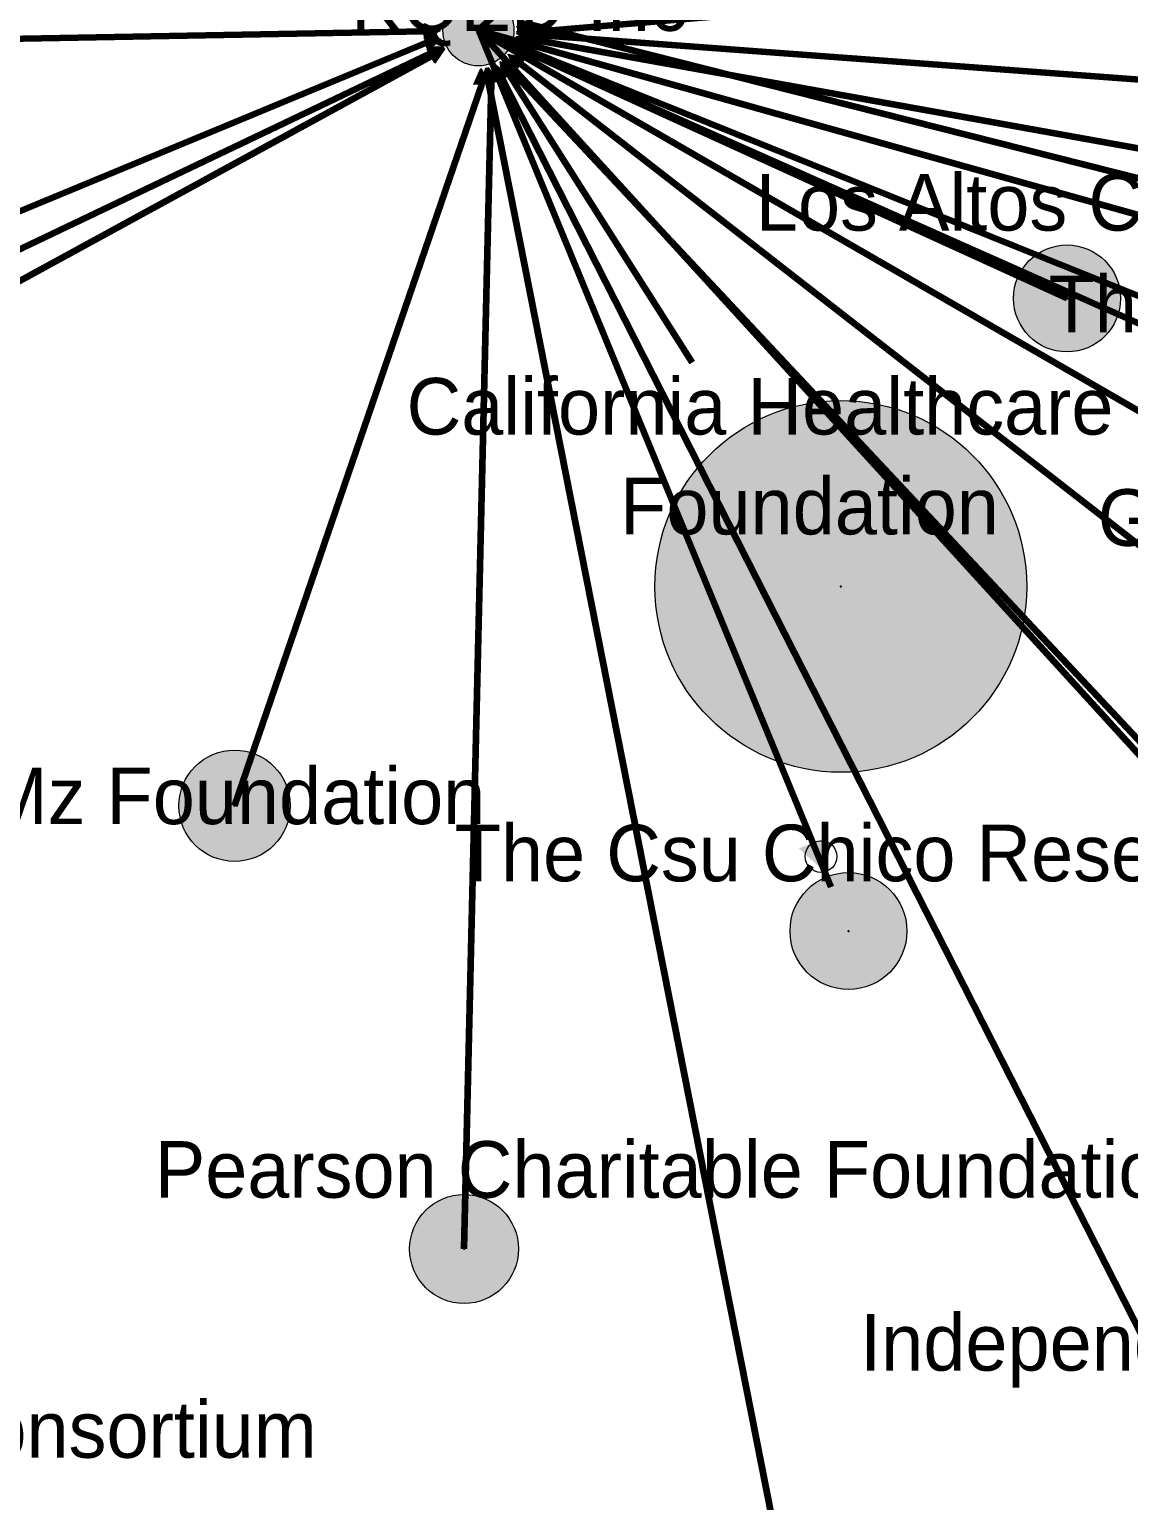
# Model space of a CAD drawing. Header units: millimetres. Extents: x -17.3 to 32.9, y -10.4 to 22.9.
# Drawn here: x 17.71 to 22.11, y -3.06 to 2.83 of the extents above; entities that cross this region are included whole.
import ezdxf

# ---------------------------------------------------------------- set-up
doc = ezdxf.new("R2010")
doc.units = ezdxf.units.MM
doc.header["$MEASUREMENT"] = 0
for name, color, linetype, true_color in [('links', 7, 'Continuous', 0x000000), ('node border', 7, 'Continuous', 0x000000), ('node centers', 7, 'Continuous', 0x000000), ('other_nodefills', 7, 'Continuous', 0x000000), ('SF_nodefills', 7, 'Continuous', 0x000000), ('text', 7, 'Continuous', 0x000000)]:
    doc.layers.add(name, color=color, linetype=linetype, true_color=true_color)

msp = doc.modelspace()

# ---------------------------------------------------------------- hatches: boundary and pattern name
at = {"layer": 'other_nodefills', "true_color": 0xb2b2b2, "extrusion": (0, 0, -1)}
for points in [[(-19.3519, 2.8225), (-19.2896, 2.7899), (-19.2884, 2.8528)], [(-19.6571, 2.8393), (-19.7169, 2.8766), (-19.7227, 2.8138)], [(-19.6573, 2.8124), (-19.7226, 2.8385), (-19.7174, 2.7757)], [(-19.6577, 2.8197), (-19.7217, 2.8488), (-19.7195, 2.7859)], [(-19.3561, 2.7896), (-19.3022, 2.7444), (-19.2876, 2.8056)], [(-19.6555, 2.799), (-19.7229, 2.8192), (-19.7121, 2.7572)], [(-19.3668, 2.7594), (-19.3235, 2.7039), (-19.2964, 2.7607)], [(-19.3706, 2.7518), (-19.3305, 2.6941), (-19.3003, 2.7494)], [(-19.6244, 2.7298), (-19.6932, 2.7151), (-19.654, 2.6659)], [(-19.644, 2.7619), (-19.7143, 2.7644), (-19.6883, 2.7071)], [(-19.6446, 2.7631), (-19.715, 2.7662), (-19.6893, 2.7087)], [(-19.5143, 2.6727), (-19.5496, 2.6117), (-19.4868, 2.6078)], [(-19.5345, 2.6751), (-19.5776, 2.6195), (-19.5157, 2.6073)], [(-19.542, 2.6769), (-19.5878, 2.6234), (-19.5268, 2.6082)], [(-19.5725, 2.6881), (-19.6286, 2.6456), (-19.5721, 2.6176)], [(-19.5921, 2.6996), (-19.6538, 2.6658), (-19.6021, 2.6299)], [(-19.6017, 2.7069), (-19.666, 2.6781), (-19.6173, 2.6382)], [(-20.8926, -0.5454), (-20.7875, -0.4518), (-20.9047, -0.4053)]]:
    msp.add_hatch(color=253, dxfattribs=at).paths.add_polyline_path(points, flags=0)
at = {"layer": 'other_nodefills', "true_color": 0xb2b2b2}
for points in [[(22.0759, 1.751), (22.0758, 1.7565), (22.0756, 1.762), (22.0752, 1.7675), (22.0747, 1.7729), (22.0741, 1.7783), (22.0734, 1.7837), (22.0725, 1.789), (22.0715, 1.7942), (22.0704, 1.7994), (22.0691, 1.8046), (22.0677, 1.8097), (22.0662, 1.8148), (22.0646, 1.8198), (22.0628, 1.8247), (22.061, 1.8296), (22.059, 1.8345), (22.0569, 1.8392), (22.0547, 1.844), (22.0524, 1.8486), (22.05, 1.8532), (22.0474, 1.8577), (22.0448, 1.8622), (22.0421, 1.8666), (22.0392, 1.8709), (22.0363, 1.8751), (22.0333, 1.8793), (22.0301, 1.8834), (22.0269, 1.8874), (22.0236, 1.8913), (22.0202, 1.8952), (22.0167, 1.8989), (22.0131, 1.9026), (22.0094, 1.9062), (22.0056, 1.9097), (22.0018, 1.9131), (21.9978, 1.9164), (21.9938, 1.9197), (21.9898, 1.9228), (21.9856, 1.9258), (21.9814, 1.9288), (21.977, 1.9316), (21.9727, 1.9343), (21.9682, 1.937), (21.9637, 1.9395), (21.9591, 1.9419), (21.9545, 1.9442), (21.9497, 1.9464), (21.945, 1.9485), (21.9401, 1.9505), (21.9353, 1.9524), (21.9303, 1.9541), (21.9253, 1.9557), (21.9202, 1.9572), (21.9151, 1.9586), (21.91, 1.9599), (21.9048, 1.961), (21.8995, 1.962), (21.8942, 1.9629), (21.8889, 1.9636), (21.8835, 1.9643), (21.8781, 1.9647), (21.8727, 1.9651), (21.8672, 1.9653), (21.8617, 1.9654), (21.8561, 1.9653), (21.8506, 1.9651), (21.8452, 1.9647), (21.8398, 1.9643), (21.8344, 1.9636), (21.829, 1.9629), (21.8237, 1.962), (21.8185, 1.961), (21.8133, 1.9599), (21.8081, 1.9586), (21.803, 1.9572), (21.798, 1.9557), (21.793, 1.9541), (21.788, 1.9524), (21.7831, 1.9505), (21.7783, 1.9485), (21.7735, 1.9464), (21.7688, 1.9442), (21.7642, 1.9419), (21.7596, 1.9395), (21.7551, 1.937), (21.7506, 1.9343), (21.7462, 1.9316), (21.7419, 1.9288), (21.7377, 1.9258), (21.7335, 1.9228), (21.7295, 1.9197), (21.7255, 1.9164), (21.7215, 1.9131), (21.7177, 1.9097), (21.7139, 1.9062), (21.7103, 1.9026), (21.7067, 1.8989), (21.7032, 1.8952), (21.6998, 1.8913), (21.6965, 1.8874), (21.6932, 1.8834), (21.6901, 1.8793), (21.6871, 1.8751), (21.6841, 1.8709), (21.6813, 1.8666), (21.6786, 1.8622), (21.676, 1.8577), (21.6734, 1.8532), (21.671, 1.8486), (21.6687, 1.844), (21.6665, 1.8392), (21.6644, 1.8345), (21.6625, 1.8296), (21.6606, 1.8247), (21.6589, 1.8198), (21.6572, 1.8148), (21.6557, 1.8097), (21.6544, 1.8046), (21.6531, 1.7994), (21.652, 1.7942), (21.651, 1.789), (21.6501, 1.7837), (21.6493, 1.7783), (21.6487, 1.7729), (21.6483, 1.7675), (21.6479, 1.762), (21.6477, 1.7565), (21.6476, 1.751), (21.6477, 1.7455), (21.6479, 1.74), (21.6483, 1.7346), (21.6487, 1.7291), (21.6493, 1.7238), (21.6501, 1.7184), (21.651, 1.7131), (21.652, 1.7079), (21.6531, 1.7027), (21.6544, 1.6975), (21.6557, 1.6924), (21.6572, 1.6874), (21.6589, 1.6824), (21.6606, 1.6774), (21.6625, 1.6725), (21.6644, 1.6677), (21.6665, 1.6629), (21.6687, 1.6582), (21.671, 1.6536), (21.6734, 1.649), (21.676, 1.6445), (21.6786, 1.64), (21.6813, 1.6356), (21.6841, 1.6313), (21.6871, 1.6271), (21.6901, 1.6229), (21.6932, 1.6189), (21.6965, 1.6149), (21.6998, 1.6109), (21.7032, 1.6071), (21.7067, 1.6033), (21.7103, 1.5996), (21.7139, 1.5961), (21.7177, 1.5926), (21.7215, 1.5891), (21.7255, 1.5858), (21.7295, 1.5826), (21.7335, 1.5795), (21.7377, 1.5764), (21.7419, 1.5735), (21.7462, 1.5707), (21.7506, 1.5679), (21.7551, 1.5653), (21.7596, 1.5628), (21.7642, 1.5603), (21.7688, 1.558), (21.7735, 1.5558), (21.7783, 1.5537), (21.7831, 1.5518), (21.788, 1.5499), (21.793, 1.5482), (21.798, 1.5465), (21.803, 1.545), (21.8081, 1.5436), (21.8133, 1.5424), (21.8185, 1.5413), (21.8237, 1.5403), (21.829, 1.5394), (21.8344, 1.5386), (21.8398, 1.538), (21.8452, 1.5375), (21.8506, 1.5372), (21.8561, 1.537), (21.8617, 1.5369), (21.8672, 1.537), (21.8727, 1.5372), (21.8781, 1.5375), (21.8835, 1.538), (21.8889, 1.5386), (21.8942, 1.5394), (21.8995, 1.5403), (21.9048, 1.5413), (21.91, 1.5424), (21.9151, 1.5436), (21.9202, 1.545), (21.9253, 1.5465), (21.9303, 1.5482), (21.9353, 1.5499), (21.9401, 1.5518), (21.945, 1.5537), (21.9497, 1.5558), (21.9545, 1.558), (21.9591, 1.5603), (21.9637, 1.5628), (21.9682, 1.5653), (21.9727, 1.5679), (21.977, 1.5707), (21.9814, 1.5735), (21.9856, 1.5764), (21.9898, 1.5795), (21.9938, 1.5826), (21.9978, 1.5858), (22.0018, 1.5891), (22.0056, 1.5926), (22.0094, 1.5961), (22.0131, 1.5996), (22.0167, 1.6033), (22.0202, 1.6071), (22.0236, 1.6109), (22.0269, 1.6149), (22.0301, 1.6189), (22.0333, 1.6229), (22.0363, 1.6271), (22.0392, 1.6313), (22.0421, 1.6356), (22.0448, 1.64), (22.0474, 1.6445), (22.05, 1.649), (22.0524, 1.6536), (22.0547, 1.6582), (22.0569, 1.6629), (22.059, 1.6677), (22.061, 1.6725), (22.0628, 1.6774), (22.0646, 1.6824), (22.0662, 1.6874), (22.0677, 1.6924), (22.0691, 1.6975), (22.0704, 1.7027), (22.0715, 1.7079), (22.0725, 1.7131), (22.0734, 1.7184), (22.0741, 1.7238), (22.0747, 1.7291), (22.0752, 1.7346), (22.0756, 1.74), (22.0758, 1.7455)], [(21.7003, 0.5976), (21.7001, 0.6168), (21.6994, 0.6358), (21.6981, 0.6548), (21.6965, 0.6736), (21.6943, 0.6923), (21.6917, 0.7109), (21.6887, 0.7293), (21.6852, 0.7475), (21.6813, 0.7656), (21.6769, 0.7835), (21.6721, 0.8013), (21.6669, 0.8188), (21.6612, 0.8362), (21.6551, 0.8534), (21.6487, 0.8704), (21.6418, 0.8872), (21.6346, 0.9038), (21.6269, 0.9202), (21.6189, 0.9363), (21.6105, 0.9523), (21.6017, 0.968), (21.5925, 0.9834), (21.583, 0.9987), (21.5732, 1.0136), (21.563, 1.0283), (21.5524, 1.0428), (21.5415, 1.057), (21.5303, 1.0709), (21.5188, 1.0846), (21.5069, 1.0979), (21.4948, 1.111), (21.4823, 1.1238), (21.4695, 1.1363), (21.4564, 1.1484), (21.4431, 1.1603), (21.4294, 1.1718), (21.4155, 1.1831), (21.4013, 1.1939), (21.3869, 1.2045), (21.3721, 1.2147), (21.3572, 1.2246), (21.3419, 1.2341), (21.3265, 1.2432), (21.3108, 1.252), (21.2948, 1.2604), (21.2787, 1.2684), (21.2623, 1.2761), (21.2457, 1.2833), (21.2289, 1.2902), (21.2119, 1.2967), (21.1947, 1.3027), (21.1774, 1.3084), (21.1598, 1.3136), (21.142, 1.3184), (21.1241, 1.3228), (21.106, 1.3267), (21.0878, 1.3302), (21.0694, 1.3333), (21.0509, 1.3359), (21.0322, 1.338), (21.0133, 1.3397), (20.9944, 1.3409), (20.9753, 1.3416), (20.9561, 1.3419), (20.9369, 1.3416), (20.9178, 1.3409), (20.8988, 1.3397), (20.88, 1.338), (20.8613, 1.3359), (20.8427, 1.3333), (20.8243, 1.3302), (20.806, 1.3267), (20.7879, 1.3228), (20.77, 1.3184), (20.7523, 1.3136), (20.7347, 1.3084), (20.7173, 1.3027), (20.7001, 1.2967), (20.6831, 1.2902), (20.6663, 1.2833), (20.6497, 1.2761), (20.6333, 1.2684), (20.6171, 1.2604), (20.6012, 1.252), (20.5855, 1.2432), (20.57, 1.2341), (20.5548, 1.2246), (20.5398, 1.2147), (20.5251, 1.2045), (20.5106, 1.1939), (20.4964, 1.1831), (20.4825, 1.1718), (20.4688, 1.1603), (20.4555, 1.1484), (20.4424, 1.1363), (20.4296, 1.1238), (20.4171, 1.111), (20.405, 1.0979), (20.3931, 1.0846), (20.3816, 1.0709), (20.3703, 1.057), (20.3595, 1.0428), (20.3489, 1.0283), (20.3387, 1.0136), (20.3288, 0.9987), (20.3193, 0.9834), (20.3102, 0.968), (20.3014, 0.9523), (20.293, 0.9363), (20.285, 0.9202), (20.2773, 0.9038), (20.2701, 0.8872), (20.2632, 0.8704), (20.2567, 0.8534), (20.2507, 0.8362), (20.245, 0.8188), (20.2398, 0.8013), (20.235, 0.7835), (20.2306, 0.7656), (20.2267, 0.7475), (20.2232, 0.7293), (20.2201, 0.7109), (20.2175, 0.6923), (20.2154, 0.6736), (20.2137, 0.6548), (20.2125, 0.6358), (20.2118, 0.6168), (20.2116, 0.5976), (20.2118, 0.5783), (20.2125, 0.5592), (20.2137, 0.5403), (20.2154, 0.5214), (20.2175, 0.5027), (20.2201, 0.4842), (20.2232, 0.4657), (20.2267, 0.4475), (20.2306, 0.4294), (20.235, 0.4115), (20.2398, 0.3937), (20.245, 0.3761), (20.2507, 0.3587), (20.2567, 0.3415), (20.2632, 0.3245), (20.2701, 0.3077), (20.2773, 0.2911), (20.285, 0.2748), (20.293, 0.2586), (20.3014, 0.2427), (20.3102, 0.227), (20.3193, 0.2115), (20.3288, 0.1963), (20.3387, 0.1813), (20.3489, 0.1666), (20.3595, 0.1521), (20.3703, 0.1379), (20.3816, 0.124), (20.3931, 0.1103), (20.405, 0.097), (20.4171, 0.0839), (20.4296, 0.0711), (20.4424, 0.0587), (20.4555, 0.0465), (20.4688, 0.0346), (20.4825, 0.0231), (20.4964, 0.0119), (20.5106, 0.001), (20.5251, -0.0095), (20.5398, -0.0197), (20.5548, -0.0296), (20.57, -0.0391), (20.5855, -0.0482), (20.6012, -0.057), (20.6171, -0.0654), (20.6333, -0.0735), (20.6497, -0.0811), (20.6663, -0.0884), (20.6831, -0.0952), (20.7001, -0.1017), (20.7173, -0.1077), (20.7347, -0.1134), (20.7523, -0.1186), (20.77, -0.1234), (20.7879, -0.1278), (20.806, -0.1317), (20.8243, -0.1352), (20.8427, -0.1383), (20.8613, -0.1408), (20.88, -0.143), (20.8988, -0.1447), (20.9178, -0.1459), (20.9369, -0.1466), (20.9561, -0.1468), (20.9753, -0.1466), (20.9944, -0.1459), (21.0133, -0.1447), (21.0322, -0.143), (21.0509, -0.1408), (21.0694, -0.1383), (21.0878, -0.1352), (21.106, -0.1317), (21.1241, -0.1278), (21.142, -0.1234), (21.1598, -0.1186), (21.1774, -0.1134), (21.1947, -0.1077), (21.2119, -0.1017), (21.2289, -0.0952), (21.2457, -0.0884), (21.2623, -0.0811), (21.2787, -0.0735), (21.2948, -0.0654), (21.3108, -0.057), (21.3265, -0.0482), (21.3419, -0.0391), (21.3572, -0.0296), (21.3721, -0.0197), (21.3869, -0.0095), (21.4013, 0.001), (21.4155, 0.0119), (21.4294, 0.0231), (21.4431, 0.0346), (21.4564, 0.0465), (21.4695, 0.0587), (21.4823, 0.0711), (21.4948, 0.0839), (21.5069, 0.097), (21.5188, 0.1103), (21.5303, 0.124), (21.5415, 0.1379), (21.5524, 0.1521), (21.563, 0.1666), (21.5732, 0.1813), (21.583, 0.1963), (21.5925, 0.2115), (21.6017, 0.227), (21.6105, 0.2427), (21.6189, 0.2586), (21.6269, 0.2748), (21.6346, 0.2911), (21.6418, 0.3077), (21.6487, 0.3245), (21.6551, 0.3415), (21.6612, 0.3587), (21.6669, 0.3761), (21.6721, 0.3937), (21.6769, 0.4115), (21.6813, 0.4294), (21.6852, 0.4475), (21.6887, 0.4657), (21.6917, 0.4842), (21.6943, 0.5027), (21.6965, 0.5214), (21.6981, 0.5403), (21.6994, 0.5592), (21.7001, 0.5783)], [(18.7516, -0.2808), (18.7516, -0.2751), (18.7513, -0.2693), (18.751, -0.2637), (18.7505, -0.258), (18.7498, -0.2524), (18.7491, -0.2469), (18.7481, -0.2414), (18.7471, -0.2359), (18.7459, -0.2305), (18.7446, -0.2251), (18.7432, -0.2198), (18.7416, -0.2146), (18.7399, -0.2094), (18.7381, -0.2042), (18.7362, -0.1991), (18.7341, -0.1941), (18.732, -0.1891), (18.7297, -0.1842), (18.7273, -0.1794), (18.7247, -0.1746), (18.7221, -0.1699), (18.7194, -0.1653), (18.7165, -0.1607), (18.7136, -0.1562), (18.7105, -0.1518), (18.7074, -0.1475), (18.7041, -0.1432), (18.7008, -0.1391), (18.6973, -0.135), (18.6938, -0.131), (18.6901, -0.1271), (18.6864, -0.1232), (18.6826, -0.1195), (18.6786, -0.1159), (18.6746, -0.1123), (18.6706, -0.1088), (18.6664, -0.1055), (18.6621, -0.1022), (18.6578, -0.0991), (18.6534, -0.096), (18.6489, -0.0931), (18.6444, -0.0902), (18.6397, -0.0875), (18.635, -0.0848), (18.6302, -0.0823), (18.6254, -0.0799), (18.6205, -0.0776), (18.6155, -0.0754), (18.6105, -0.0734), (18.6054, -0.0714), (18.6003, -0.0696), (18.595, -0.0679), (18.5898, -0.0664), (18.5845, -0.0649), (18.5791, -0.0636), (18.5737, -0.0624), (18.5682, -0.0614), (18.5627, -0.0605), (18.5571, -0.0597), (18.5515, -0.0591), (18.5459, -0.0586), (18.5402, -0.0582), (18.5345, -0.058), (18.5287, -0.0579), (18.523, -0.058), (18.5173, -0.0582), (18.5116, -0.0586), (18.5059, -0.0591), (18.5003, -0.0597), (18.4948, -0.0605), (18.4893, -0.0614), (18.4838, -0.0624), (18.4784, -0.0636), (18.473, -0.0649), (18.4677, -0.0664), (18.4625, -0.0679), (18.4573, -0.0696), (18.4521, -0.0714), (18.447, -0.0734), (18.442, -0.0754), (18.437, -0.0776), (18.4321, -0.0799), (18.4273, -0.0823), (18.4225, -0.0848), (18.4178, -0.0875), (18.4132, -0.0902), (18.4086, -0.0931), (18.4041, -0.096), (18.3997, -0.0991), (18.3954, -0.1022), (18.3911, -0.1055), (18.387, -0.1088), (18.3829, -0.1123), (18.3789, -0.1159), (18.375, -0.1195), (18.3711, -0.1232), (18.3674, -0.1271), (18.3638, -0.131), (18.3602, -0.135), (18.3567, -0.1391), (18.3534, -0.1432), (18.3501, -0.1475), (18.347, -0.1518), (18.3439, -0.1562), (18.341, -0.1607), (18.3381, -0.1653), (18.3354, -0.1699), (18.3327, -0.1746), (18.3302, -0.1794), (18.3278, -0.1842), (18.3255, -0.1891), (18.3233, -0.1941), (18.3213, -0.1991), (18.3194, -0.2042), (18.3175, -0.2094), (18.3159, -0.2146), (18.3143, -0.2198), (18.3128, -0.2251), (18.3115, -0.2305), (18.3104, -0.2359), (18.3093, -0.2414), (18.3084, -0.2469), (18.3076, -0.2524), (18.307, -0.258), (18.3065, -0.2637), (18.3061, -0.2693), (18.3059, -0.2751), (18.3058, -0.2808), (18.3059, -0.2866), (18.3061, -0.2923), (18.3065, -0.298), (18.307, -0.3036), (18.3076, -0.3092), (18.3084, -0.3148), (18.3093, -0.3203), (18.3104, -0.3258), (18.3115, -0.3312), (18.3128, -0.3366), (18.3143, -0.3419), (18.3159, -0.3472), (18.3175, -0.3524), (18.3194, -0.3575), (18.3213, -0.3626), (18.3233, -0.3676), (18.3255, -0.3726), (18.3278, -0.3775), (18.3302, -0.3824), (18.3327, -0.3871), (18.3354, -0.3918), (18.3381, -0.3965), (18.341, -0.401), (18.3439, -0.4055), (18.347, -0.4099), (18.3501, -0.4142), (18.3534, -0.4185), (18.3567, -0.4227), (18.3602, -0.4267), (18.3638, -0.4307), (18.3674, -0.4347), (18.3711, -0.4385), (18.375, -0.4422), (18.3789, -0.4459), (18.3829, -0.4494), (18.387, -0.4529), (18.3911, -0.4562), (18.3954, -0.4595), (18.3997, -0.4626), (18.4041, -0.4657), (18.4086, -0.4686), (18.4132, -0.4715), (18.4178, -0.4742), (18.4225, -0.4768), (18.4273, -0.4794), (18.4321, -0.4818), (18.437, -0.484), (18.442, -0.4862), (18.447, -0.4883), (18.4521, -0.4902), (18.4573, -0.492), (18.4625, -0.4937), (18.4677, -0.4953), (18.473, -0.4967), (18.4784, -0.498), (18.4838, -0.4992), (18.4893, -0.5002), (18.4948, -0.5011), (18.5003, -0.5019), (18.5059, -0.5026), (18.5116, -0.5031), (18.5173, -0.5034), (18.523, -0.5036), (18.5287, -0.5037), (18.5345, -0.5036), (18.5402, -0.5034), (18.5459, -0.5031), (18.5515, -0.5026), (18.5571, -0.5019), (18.5627, -0.5011), (18.5682, -0.5002), (18.5737, -0.4992), (18.5791, -0.498), (18.5845, -0.4967), (18.5898, -0.4953), (18.595, -0.4937), (18.6003, -0.492), (18.6054, -0.4902), (18.6105, -0.4883), (18.6155, -0.4862), (18.6205, -0.484), (18.6254, -0.4818), (18.6302, -0.4794), (18.635, -0.4768), (18.6397, -0.4742), (18.6444, -0.4715), (18.6489, -0.4686), (18.6534, -0.4657), (18.6578, -0.4626), (18.6621, -0.4595), (18.6664, -0.4562), (18.6706, -0.4529), (18.6746, -0.4494), (18.6786, -0.4459), (18.6826, -0.4422), (18.6864, -0.4385), (18.6901, -0.4347), (18.6938, -0.4307), (18.6973, -0.4267), (18.7008, -0.4227), (18.7041, -0.4185), (18.7074, -0.4142), (18.7105, -0.4099), (18.7136, -0.4055), (18.7165, -0.401), (18.7194, -0.3965), (18.7221, -0.3918), (18.7247, -0.3871), (18.7273, -0.3824), (18.7297, -0.3775), (18.732, -0.3726), (18.7341, -0.3676), (18.7362, -0.3626), (18.7381, -0.3575), (18.7399, -0.3524), (18.7416, -0.3472), (18.7432, -0.3419), (18.7446, -0.3366), (18.7459, -0.3312), (18.7471, -0.3258), (18.7481, -0.3203), (18.7491, -0.3148), (18.7498, -0.3092), (18.7505, -0.3036), (18.751, -0.298), (18.7513, -0.2923), (18.7516, -0.2866)], [(21.2207, -0.7826), (21.2206, -0.7765), (21.2203, -0.7705), (21.22, -0.7646), (21.2194, -0.7586), (21.2188, -0.7528), (21.218, -0.7469), (21.217, -0.7412), (21.2159, -0.7354), (21.2147, -0.7297), (21.2133, -0.7241), (21.2118, -0.7185), (21.2101, -0.713), (21.2084, -0.7075), (21.2065, -0.7021), (21.2044, -0.6968), (21.2023, -0.6915), (21.2, -0.6863), (21.1976, -0.6811), (21.1951, -0.6761), (21.1924, -0.671), (21.1897, -0.6661), (21.1868, -0.6612), (21.1838, -0.6565), (21.1807, -0.6518), (21.1775, -0.6471), (21.1742, -0.6426), (21.1708, -0.6381), (21.1672, -0.6337), (21.1636, -0.6295), (21.1599, -0.6253), (21.1561, -0.6211), (21.1521, -0.6171), (21.1481, -0.6132), (21.144, -0.6094), (21.1398, -0.6057), (21.1355, -0.602), (21.1311, -0.5985), (21.1267, -0.5951), (21.1221, -0.5918), (21.1175, -0.5886), (21.1128, -0.5855), (21.108, -0.5825), (21.1031, -0.5796), (21.0982, -0.5768), (21.0932, -0.5742), (21.0881, -0.5717), (21.083, -0.5693), (21.0778, -0.567), (21.0725, -0.5648), (21.0671, -0.5628), (21.0617, -0.5609), (21.0563, -0.5591), (21.0507, -0.5575), (21.0452, -0.556), (21.0395, -0.5546), (21.0338, -0.5534), (21.0281, -0.5523), (21.0223, -0.5513), (21.0165, -0.5505), (21.0106, -0.5498), (21.0047, -0.5493), (20.9987, -0.5489), (20.9927, -0.5487), (20.9867, -0.5486), (20.9806, -0.5487), (20.9746, -0.5489), (20.9687, -0.5493), (20.9627, -0.5498), (20.9569, -0.5505), (20.951, -0.5513), (20.9452, -0.5523), (20.9395, -0.5534), (20.9338, -0.5546), (20.9282, -0.556), (20.9226, -0.5575), (20.9171, -0.5591), (20.9116, -0.5609), (20.9062, -0.5628), (20.9008, -0.5648), (20.8956, -0.567), (20.8903, -0.5693), (20.8852, -0.5717), (20.8801, -0.5742), (20.8751, -0.5768), (20.8702, -0.5796), (20.8653, -0.5825), (20.8605, -0.5855), (20.8558, -0.5886), (20.8512, -0.5918), (20.8466, -0.5951), (20.8422, -0.5985), (20.8378, -0.602), (20.8335, -0.6057), (20.8293, -0.6094), (20.8252, -0.6132), (20.8212, -0.6171), (20.8172, -0.6211), (20.8134, -0.6253), (20.8097, -0.6295), (20.8061, -0.6337), (20.8025, -0.6381), (20.7991, -0.6426), (20.7958, -0.6471), (20.7926, -0.6518), (20.7895, -0.6565), (20.7865, -0.6612), (20.7836, -0.6661), (20.7809, -0.671), (20.7782, -0.6761), (20.7757, -0.6811), (20.7733, -0.6863), (20.771, -0.6915), (20.7689, -0.6968), (20.7668, -0.7021), (20.7649, -0.7075), (20.7632, -0.713), (20.7615, -0.7185), (20.76, -0.7241), (20.7586, -0.7297), (20.7574, -0.7354), (20.7563, -0.7412), (20.7553, -0.7469), (20.7545, -0.7528), (20.7538, -0.7586), (20.7533, -0.7646), (20.7529, -0.7705), (20.7527, -0.7765), (20.7526, -0.7826), (20.7527, -0.7886), (20.7529, -0.7946), (20.7533, -0.8006), (20.7538, -0.8065), (20.7545, -0.8124), (20.7553, -0.8182), (20.7563, -0.824), (20.7574, -0.8297), (20.7586, -0.8354), (20.76, -0.841), (20.7615, -0.8466), (20.7632, -0.8521), (20.7649, -0.8576), (20.7668, -0.863), (20.7689, -0.8684), (20.771, -0.8736), (20.7733, -0.8789), (20.7757, -0.884), (20.7782, -0.8891), (20.7809, -0.8941), (20.7836, -0.899), (20.7865, -0.9039), (20.7895, -0.9087), (20.7926, -0.9134), (20.7958, -0.918), (20.7991, -0.9225), (20.8025, -0.927), (20.8061, -0.9314), (20.8097, -0.9357), (20.8134, -0.9399), (20.8172, -0.944), (20.8212, -0.948), (20.8252, -0.9519), (20.8293, -0.9557), (20.8335, -0.9594), (20.8378, -0.9631), (20.8422, -0.9666), (20.8466, -0.97), (20.8512, -0.9733), (20.8558, -0.9765), (20.8605, -0.9796), (20.8653, -0.9826), (20.8702, -0.9855), (20.8751, -0.9882), (20.8801, -0.9909), (20.8852, -0.9934), (20.8903, -0.9958), (20.8956, -0.9981), (20.9008, -1.0002), (20.9062, -1.0023), (20.9116, -1.0042), (20.9171, -1.0059), (20.9226, -1.0076), (20.9282, -1.0091), (20.9338, -1.0105), (20.9395, -1.0117), (20.9452, -1.0128), (20.951, -1.0138), (20.9569, -1.0146), (20.9627, -1.0153), (20.9687, -1.0158), (20.9746, -1.0162), (20.9806, -1.0164), (20.9867, -1.0165), (20.9927, -1.0164), (20.9987, -1.0162), (21.0047, -1.0158), (21.0106, -1.0153), (21.0165, -1.0146), (21.0223, -1.0138), (21.0281, -1.0128), (21.0338, -1.0117), (21.0395, -1.0105), (21.0452, -1.0091), (21.0507, -1.0076), (21.0563, -1.0059), (21.0617, -1.0042), (21.0671, -1.0023), (21.0725, -1.0002), (21.0778, -0.9981), (21.083, -0.9958), (21.0881, -0.9934), (21.0932, -0.9909), (21.0982, -0.9882), (21.1031, -0.9855), (21.108, -0.9826), (21.1128, -0.9796), (21.1175, -0.9765), (21.1221, -0.9733), (21.1267, -0.97), (21.1311, -0.9666), (21.1355, -0.9631), (21.1398, -0.9594), (21.144, -0.9557), (21.1481, -0.9519), (21.1521, -0.948), (21.1561, -0.944), (21.1599, -0.9399), (21.1636, -0.9357), (21.1672, -0.9314), (21.1708, -0.927), (21.1742, -0.9225), (21.1775, -0.918), (21.1807, -0.9134), (21.1838, -0.9087), (21.1868, -0.9039), (21.1897, -0.899), (21.1924, -0.8941), (21.1951, -0.8891), (21.1976, -0.884), (21.2, -0.8789), (21.2023, -0.8736), (21.2044, -0.8684), (21.2065, -0.863), (21.2084, -0.8576), (21.2101, -0.8521), (21.2118, -0.8466), (21.2133, -0.841), (21.2147, -0.8354), (21.2159, -0.8297), (21.217, -0.824), (21.218, -0.8182), (21.2188, -0.8124), (21.2194, -0.8065), (21.22, -0.8006), (21.2203, -0.7946), (21.2206, -0.7886)], [(19.6657, -2.056), (19.6656, -2.0504), (19.6654, -2.0448), (19.665, -2.0392), (19.6645, -2.0337), (19.6639, -2.0282), (19.6631, -2.0228), (19.6623, -2.0174), (19.6612, -2.0121), (19.6601, -2.0068), (19.6588, -2.0015), (19.6574, -1.9963), (19.6558, -1.9911), (19.6542, -1.986), (19.6524, -1.981), (19.6505, -1.976), (19.6485, -1.9711), (19.6464, -1.9662), (19.6441, -1.9614), (19.6418, -1.9567), (19.6393, -1.952), (19.6367, -1.9474), (19.6341, -1.9429), (19.6313, -1.9384), (19.6284, -1.9341), (19.6254, -1.9297), (19.6223, -1.9255), (19.6191, -1.9213), (19.6158, -1.9173), (19.6124, -1.9133), (19.609, -1.9094), (19.6054, -1.9055), (19.6017, -1.9018), (19.598, -1.8981), (19.5941, -1.8946), (19.5902, -1.8911), (19.5862, -1.8877), (19.5821, -1.8844), (19.578, -1.8812), (19.5737, -1.8781), (19.5694, -1.8752), (19.565, -1.8723), (19.5606, -1.8695), (19.556, -1.8668), (19.5514, -1.8642), (19.5468, -1.8618), (19.542, -1.8594), (19.5372, -1.8572), (19.5323, -1.8551), (19.5274, -1.853), (19.5224, -1.8512), (19.5174, -1.8494), (19.5123, -1.8477), (19.5071, -1.8462), (19.5019, -1.8448), (19.4967, -1.8435), (19.4914, -1.8424), (19.486, -1.8413), (19.4806, -1.8404), (19.4752, -1.8397), (19.4697, -1.8391), (19.4642, -1.8386), (19.4586, -1.8382), (19.453, -1.838), (19.4474, -1.8379), (19.4418, -1.838), (19.4362, -1.8382), (19.4306, -1.8386), (19.4251, -1.8391), (19.4196, -1.8397), (19.4142, -1.8404), (19.4088, -1.8413), (19.4034, -1.8424), (19.3981, -1.8435), (19.3929, -1.8448), (19.3877, -1.8462), (19.3825, -1.8477), (19.3775, -1.8494), (19.3724, -1.8512), (19.3674, -1.853), (19.3625, -1.8551), (19.3576, -1.8572), (19.3528, -1.8594), (19.3481, -1.8618), (19.3434, -1.8642), (19.3388, -1.8668), (19.3343, -1.8695), (19.3298, -1.8723), (19.3255, -1.8752), (19.3211, -1.8781), (19.3169, -1.8812), (19.3128, -1.8844), (19.3087, -1.8877), (19.3047, -1.8911), (19.3008, -1.8946), (19.2969, -1.8981), (19.2932, -1.9018), (19.2895, -1.9055), (19.286, -1.9094), (19.2825, -1.9133), (19.2791, -1.9173), (19.2758, -1.9213), (19.2726, -1.9255), (19.2695, -1.9297), (19.2665, -1.9341), (19.2637, -1.9384), (19.2609, -1.9429), (19.2582, -1.9474), (19.2556, -1.952), (19.2532, -1.9567), (19.2508, -1.9614), (19.2486, -1.9662), (19.2464, -1.9711), (19.2444, -1.976), (19.2425, -1.981), (19.2408, -1.986), (19.2391, -1.9911), (19.2376, -1.9963), (19.2362, -2.0015), (19.2349, -2.0068), (19.2337, -2.0121), (19.2327, -2.0174), (19.2318, -2.0228), (19.2311, -2.0282), (19.2304, -2.0337), (19.2299, -2.0392), (19.2296, -2.0448), (19.2294, -2.0504), (19.2293, -2.056), (19.2294, -2.0617), (19.2296, -2.0673), (19.2299, -2.0728), (19.2304, -2.0783), (19.2311, -2.0838), (19.2318, -2.0892), (19.2327, -2.0946), (19.2337, -2.1), (19.2349, -2.1053), (19.2362, -2.1105), (19.2376, -2.1158), (19.2391, -2.1209), (19.2408, -2.126), (19.2425, -2.131), (19.2444, -2.136), (19.2464, -2.141), (19.2486, -2.1458), (19.2508, -2.1506), (19.2532, -2.1554), (19.2556, -2.16), (19.2582, -2.1646), (19.2609, -2.1692), (19.2637, -2.1736), (19.2665, -2.178), (19.2695, -2.1824), (19.2726, -2.1866), (19.2758, -2.1908), (19.2791, -2.1949), (19.2825, -2.1989), (19.286, -2.2028), (19.2895, -2.2066), (19.2932, -2.2104), (19.2969, -2.214), (19.3008, -2.2176), (19.3047, -2.2211), (19.3087, -2.2245), (19.3128, -2.2278), (19.3169, -2.231), (19.3211, -2.234), (19.3255, -2.237), (19.3298, -2.2399), (19.3343, -2.2427), (19.3388, -2.2454), (19.3434, -2.248), (19.3481, -2.2505), (19.3528, -2.2528), (19.3576, -2.2551), (19.3625, -2.2572), (19.3674, -2.2592), (19.3724, -2.2611), (19.3775, -2.2629), (19.3825, -2.2645), (19.3877, -2.2661), (19.3929, -2.2675), (19.3981, -2.2688), (19.4034, -2.2699), (19.4088, -2.271), (19.4142, -2.2719), (19.4196, -2.2726), (19.4251, -2.2732), (19.4306, -2.2737), (19.4362, -2.2741), (19.4418, -2.2743), (19.4474, -2.2744), (19.453, -2.2743), (19.4586, -2.2741), (19.4642, -2.2737), (19.4697, -2.2732), (19.4752, -2.2726), (19.4806, -2.2719), (19.486, -2.271), (19.4914, -2.2699), (19.4967, -2.2688), (19.5019, -2.2675), (19.5071, -2.2661), (19.5123, -2.2645), (19.5174, -2.2629), (19.5224, -2.2611), (19.5274, -2.2592), (19.5323, -2.2572), (19.5372, -2.2551), (19.542, -2.2528), (19.5468, -2.2505), (19.5514, -2.248), (19.556, -2.2454), (19.5606, -2.2427), (19.565, -2.2399), (19.5694, -2.237), (19.5737, -2.234), (19.578, -2.231), (19.5821, -2.2278), (19.5862, -2.2245), (19.5902, -2.2211), (19.5941, -2.2176), (19.598, -2.214), (19.6017, -2.2104), (19.6054, -2.2066), (19.609, -2.2028), (19.6124, -2.1989), (19.6158, -2.1949), (19.6191, -2.1908), (19.6223, -2.1866), (19.6254, -2.1824), (19.6284, -2.178), (19.6313, -2.1736), (19.6341, -2.1692), (19.6367, -2.1646), (19.6393, -2.16), (19.6418, -2.1554), (19.6441, -2.1506), (19.6464, -2.1458), (19.6485, -2.141), (19.6505, -2.136), (19.6524, -2.131), (19.6542, -2.126), (19.6558, -2.1209), (19.6574, -2.1158), (19.6588, -2.1105), (19.6601, -2.1053), (19.6612, -2.1), (19.6623, -2.0946), (19.6631, -2.0892), (19.6639, -2.0838), (19.6645, -2.0783), (19.665, -2.0728), (19.6654, -2.0673), (19.6656, -2.0617)]]:
    msp.add_hatch(color=253, dxfattribs=at).paths.add_polyline_path(points, flags=0)
at = {"layer": 'SF_nodefills', "true_color": 0xff8b00}
msp.add_hatch(color=30, dxfattribs=at).paths.add_polyline_path([(19.6473, 2.8252), (19.6472, 2.8289), (19.6471, 2.8326), (19.6469, 2.8362), (19.6465, 2.8398), (19.6461, 2.8434), (19.6456, 2.8469), (19.6451, 2.8504), (19.6444, 2.8539), (19.6436, 2.8574), (19.6428, 2.8608), (19.6419, 2.8642), (19.6409, 2.8676), (19.6398, 2.8709), (19.6386, 2.8742), (19.6374, 2.8774), (19.6361, 2.8807), (19.6347, 2.8838), (19.6332, 2.887), (19.6317, 2.8901), (19.6301, 2.8931), (19.6284, 2.8961), (19.6267, 2.8991), (19.6249, 2.902), (19.623, 2.9048), (19.621, 2.9077), (19.619, 2.9104), (19.6169, 2.9131), (19.6148, 2.9158), (19.6126, 2.9184), (19.6103, 2.921), (19.608, 2.9235), (19.6056, 2.9259), (19.6031, 2.9283), (19.6006, 2.9306), (19.5981, 2.9329), (19.5955, 2.9351), (19.5928, 2.9373), (19.5901, 2.9393), (19.5873, 2.9414), (19.5845, 2.9433), (19.5816, 2.9452), (19.5787, 2.947), (19.5758, 2.9488), (19.5728, 2.9504), (19.5697, 2.952), (19.5666, 2.9536), (19.5635, 2.955), (19.5603, 2.9564), (19.5571, 2.9577), (19.5538, 2.959), (19.5505, 2.9601), (19.5472, 2.9612), (19.5438, 2.9622), (19.5405, 2.9631), (19.537, 2.964), (19.5336, 2.9647), (19.5301, 2.9654), (19.5265, 2.966), (19.523, 2.9665), (19.5194, 2.9669), (19.5158, 2.9672), (19.5122, 2.9674), (19.5085, 2.9676), (19.5048, 2.9676), (19.5012, 2.9676), (19.4975, 2.9674), (19.4939, 2.9672), (19.4903, 2.9669), (19.4867, 2.9665), (19.4831, 2.966), (19.4796, 2.9654), (19.4761, 2.9647), (19.4727, 2.964), (19.4693, 2.9631), (19.4659, 2.9622), (19.4625, 2.9612), (19.4592, 2.9601), (19.4559, 2.959), (19.4526, 2.9577), (19.4494, 2.9564), (19.4462, 2.955), (19.4431, 2.9536), (19.44, 2.952), (19.437, 2.9504), (19.434, 2.9488), (19.431, 2.947), (19.4281, 2.9452), (19.4252, 2.9433), (19.4224, 2.9414), (19.4196, 2.9393), (19.4169, 2.9373), (19.4143, 2.9351), (19.4116, 2.9329), (19.4091, 2.9306), (19.4066, 2.9283), (19.4041, 2.9259), (19.4018, 2.9235), (19.3994, 2.921), (19.3972, 2.9184), (19.3949, 2.9158), (19.3928, 2.9131), (19.3907, 2.9104), (19.3887, 2.9077), (19.3867, 2.9048), (19.3849, 2.902), (19.383, 2.8991), (19.3813, 2.8961), (19.3796, 2.8931), (19.378, 2.8901), (19.3765, 2.887), (19.375, 2.8838), (19.3736, 2.8807), (19.3723, 2.8774), (19.3711, 2.8742), (19.3699, 2.8709), (19.3688, 2.8676), (19.3678, 2.8642), (19.3669, 2.8608), (19.3661, 2.8574), (19.3653, 2.8539), (19.3646, 2.8504), (19.3641, 2.8469), (19.3636, 2.8434), (19.3631, 2.8398), (19.3628, 2.8362), (19.3626, 2.8326), (19.3625, 2.8289), (19.3624, 2.8252), (19.3625, 2.8216), (19.3626, 2.8179), (19.3628, 2.8143), (19.3631, 2.8107), (19.3636, 2.8071), (19.3641, 2.8036), (19.3646, 2.8), (19.3653, 2.7965), (19.3661, 2.7931), (19.3669, 2.7896), (19.3678, 2.7862), (19.3688, 2.7829), (19.3699, 2.7796), (19.3711, 2.7763), (19.3723, 2.773), (19.3736, 2.7698), (19.375, 2.7666), (19.3765, 2.7635), (19.378, 2.7604), (19.3796, 2.7573), (19.3813, 2.7543), (19.383, 2.7514), (19.3849, 2.7485), (19.3867, 2.7456), (19.3887, 2.7428), (19.3907, 2.74), (19.3928, 2.7373), (19.3949, 2.7346), (19.3972, 2.732), (19.3994, 2.7295), (19.4018, 2.727), (19.4041, 2.7245), (19.4066, 2.7221), (19.4091, 2.7198), (19.4116, 2.7175), (19.4143, 2.7153), (19.4169, 2.7132), (19.4196, 2.7111), (19.4224, 2.7091), (19.4252, 2.7071), (19.4281, 2.7053), (19.431, 2.7034), (19.434, 2.7017), (19.437, 2.7), (19.44, 2.6984), (19.4431, 2.6969), (19.4462, 2.6954), (19.4494, 2.694), (19.4526, 2.6927), (19.4559, 2.6915), (19.4592, 2.6903), (19.4625, 2.6892), (19.4659, 2.6882), (19.4693, 2.6873), (19.4727, 2.6865), (19.4761, 2.6857), (19.4796, 2.6851), (19.4831, 2.6845), (19.4867, 2.684), (19.4903, 2.6836), (19.4939, 2.6832), (19.4975, 2.683), (19.5012, 2.6829), (19.5048, 2.6828), (19.5085, 2.6829), (19.5122, 2.683), (19.5158, 2.6832), (19.5194, 2.6836), (19.523, 2.684), (19.5265, 2.6845), (19.5301, 2.6851), (19.5336, 2.6857), (19.537, 2.6865), (19.5405, 2.6873), (19.5438, 2.6882), (19.5472, 2.6892), (19.5505, 2.6903), (19.5538, 2.6915), (19.5571, 2.6927), (19.5603, 2.694), (19.5635, 2.6954), (19.5666, 2.6969), (19.5697, 2.6984), (19.5728, 2.7), (19.5758, 2.7017), (19.5787, 2.7034), (19.5816, 2.7053), (19.5845, 2.7071), (19.5873, 2.7091), (19.5901, 2.7111), (19.5928, 2.7132), (19.5955, 2.7153), (19.5981, 2.7175), (19.6006, 2.7198), (19.6031, 2.7221), (19.6056, 2.7245), (19.608, 2.727), (19.6103, 2.7295), (19.6126, 2.732), (19.6148, 2.7346), (19.6169, 2.7373), (19.619, 2.74), (19.621, 2.7428), (19.623, 2.7456), (19.6249, 2.7485), (19.6267, 2.7514), (19.6284, 2.7543), (19.6301, 2.7573), (19.6317, 2.7604), (19.6332, 2.7635), (19.6347, 2.7666), (19.6361, 2.7698), (19.6374, 2.773), (19.6386, 2.7763), (19.6398, 2.7796), (19.6409, 2.7829), (19.6419, 2.7862), (19.6428, 2.7896), (19.6436, 2.7931), (19.6444, 2.7965), (19.6451, 2.8), (19.6456, 2.8036), (19.6461, 2.8071), (19.6465, 2.8107), (19.6469, 2.8143), (19.6471, 2.8179), (19.6472, 2.8216)], flags=0)

# ---------------------------------------------------------------- linework, layer by layer
at = {"layer": 'links', "color": 18, "lineweight": 140, "true_color": 0x000000}
for p, q in [((19.5048, 2.8252), (21.7427, 4.899)), ((30.1385, 3.7035), (19.7206, 2.8174)), ((29.101, 0.4722), (19.7198, 2.8452)), ((9.4655, 2.6438), (19.2889, 2.8214)), ((14.3796, 0.7376), (19.2949, 2.775)), ((19.5048, 2.8252), (24.324, 0.8862)), ((19.5048, 2.8252), (20.9164, -0.6056)), ((19.5048, 2.8252), (22.8845, -0.8818)), ((19.5048, 2.8252), (23.7089, 0.3996)), ((19.5048, 2.8252), (23.5604, 1.6893)), ((25.4551, 1.7562), (19.7176, 2.7883)), ((25.0884, 2.41), (19.72, 2.8071)), ((9.7634, -1.8197), (19.3099, 2.7323)), ((13.7208, -0.3361), (19.3155, 2.7217)), ((21.8617, 1.7511), (19.7013, 2.7357)), ((22.5732, 1.4611), (19.7022, 2.7375)), ((24.034, -2.0333), (19.6416, 2.6582)), ((22.3884, 0.576), (19.6736, 2.6906)), ((18.5287, -0.2808), (19.5182, 2.6098)), ((19.4474, -2.0561), (19.5573, 2.6158)), ((20.8038, -3.755), (19.5467, 2.6134)), ((22.3181, -2.7119), (19.6004, 2.6316)), ((20.3603, 1.4946), (19.628, 2.6478))]:
    msp.add_line(p, q, dxfattribs=at)
at = {"layer": 'node border', "color": 7, "lineweight": 5, "true_color": 0xffffff}
for centre, radius in [((19.5048, 2.8252), 0.1424), ((21.8617, 1.7513), 0.2141), ((20.9559, 0.5975), 0.7444), ((18.5287, -0.2808), 0.2229), ((20.9866, -0.7826), 0.234), ((19.4475, -2.0561), 0.2182)]:
    msp.add_circle(centre, radius, dxfattribs=at)
at = {"layer": 'node centers'}
for p in [(19.5049, 2.8252), (21.8617, 1.7511), (20.9559, 0.5975), (18.5287, -0.2808), (20.9866, -0.7825), (19.4475, -2.0561)]:
    msp.add_point(p, dxfattribs=at)
at = {"layer": 'other_nodefills', "lineweight": 0}
for points in [[(19.3519, 2.8225), (19.2896, 2.7899), (19.2884, 2.8528)], [(19.6571, 2.8393), (19.7169, 2.8766), (19.7227, 2.8138)], [(19.6573, 2.8124), (19.7226, 2.8385), (19.7174, 2.7757)], [(19.6577, 2.8197), (19.7217, 2.8488), (19.7195, 2.7859)], [(19.3561, 2.7896), (19.3022, 2.7444), (19.2876, 2.8056)], [(19.6555, 2.799), (19.7229, 2.8192), (19.7121, 2.7572)], [(19.3668, 2.7594), (19.3235, 2.7039), (19.2964, 2.7607)], [(19.3706, 2.7518), (19.3305, 2.6941), (19.3003, 2.7494)], [(19.6244, 2.7298), (19.6932, 2.7151), (19.654, 2.6659)], [(19.644, 2.7619), (19.7143, 2.7644), (19.6883, 2.7071)], [(19.6446, 2.7631), (19.715, 2.7662), (19.6893, 2.7087)], [(19.5143, 2.6727), (19.5496, 2.6117), (19.4868, 2.6078)], [(19.5345, 2.6751), (19.5776, 2.6195), (19.5157, 2.6073)], [(19.542, 2.6769), (19.5878, 2.6234), (19.5268, 2.6082)], [(19.5725, 2.6881), (19.6286, 2.6456), (19.5721, 2.6176)], [(19.5921, 2.6996), (19.6538, 2.6658), (19.6021, 2.6299)], [(19.6017, 2.7069), (19.666, 2.6781), (19.6173, 2.6382)]]:
    msp.add_lwpolyline(points, close=True, dxfattribs=at)
for centre, radius in [((21.8617, 1.7513), 0.2141), ((20.9559, 0.5975), 0.7444), ((18.5287, -0.2808), 0.2229), ((20.8765, -0.4841), 0.0634), ((20.9866, -0.7826), 0.234), ((19.4475, -2.0561), 0.2182)]:
    msp.add_circle(centre, radius, dxfattribs=at)
at = {"layer": 'SF_nodefills', "lineweight": 0}
msp.add_circle((19.5048, 2.8252), 0.1424, dxfattribs=at)

# ---------------------------------------------------------------- texts
at = {"layer": 'text', "color": 254, "true_color": 0xe6e7e8, "char_height": 0.226667, "attachment_point": 7, "line_spacing_factor": 0.963855}
for s, insert, width in [('\\fCentury Gothic;KQED Inc', (18.995, 2.7607), 1.593978), ('\\fCentury Gothic;Los Altos Community Foundation', (20.6158, 1.9547), 5.134366), ('\\fCentury Gothic;The Bodri Foundation', (21.7878, 1.6124), 3.388301), ('\\fCentury Gothic;California Healthcare', (19.2173, 1.2028), 3.442409), ('\\fCentury Gothic;Foundation', (20.0722, 0.8028), 1.911312), ('\\fCentury Gothic;Global Impact', (21.9845, 0.6919), 2.420215), ('\\fCentury Gothic;Mz Foundation', (17.5276, -0.3576), 2.427527), ('\\fCentury Gothic;The Csu Chico Research Foundation', (19.4101, -0.5865), 5.704688), ('\\fCentury Gothic;Pearson Charitable Foundation', (18.209, -1.8541), 4.913548), ('\\fCentury Gothic;Independent Charities Of America', (21.0334, -2.6117), 5.425376), ('\\fCentury Gothic;San Francisco Consortium', (15.2865, -2.8956), 4.10486)]:
    msp.add_mtext(s, dxfattribs=dict(at, insert=insert, width=width))

doc.saveas('drawing.dxf')
